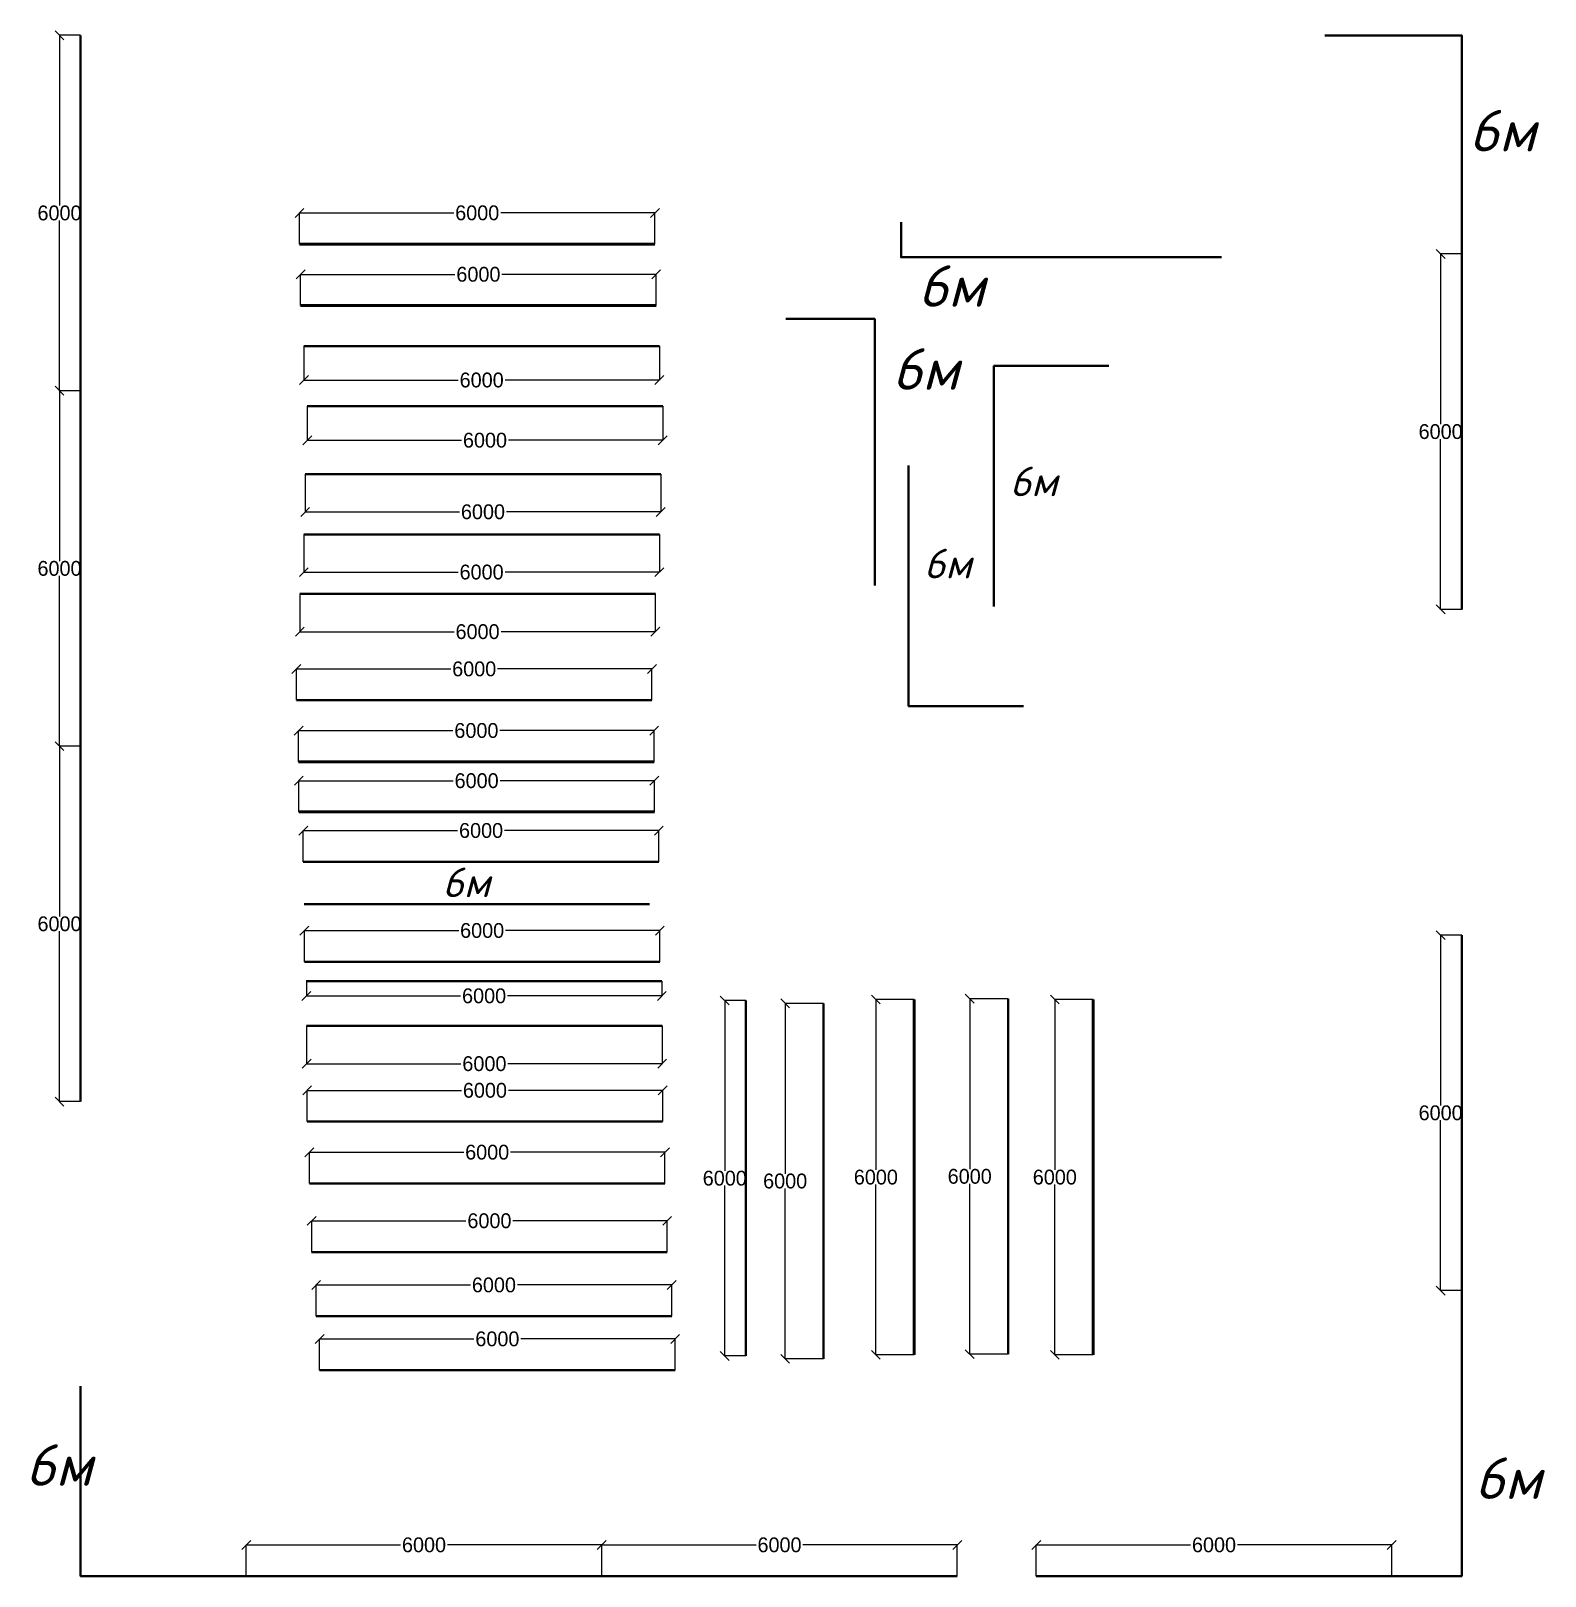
# Model space of a CAD drawing. Header units: millimetres. Extents: x 1499747 to 4341325, y -28481 to 441852.
# Drawn here: x 2362160 to 2387715, y 406467 to 432552 of the extents above; entities that cross this region are included whole.
import ezdxf

# ---------------------------------------------------------------- set-up
doc = ezdxf.new("R2010")
doc.units = ezdxf.units.MM
doc.header["$MEASUREMENT"] = 0
doc.layers.add('0_ANNOT_Dimensions', color=7, linetype='Continuous')
doc.layers.add('Кабель 2х6 mm', color=150, linetype='Continuous', lineweight=30)
doc.styles.add('Текст', font='isocpeui.ttf')
doc.dimstyles.get("Standard").update_dxf_attribs({"dimtxt": 0.18, "dimasz": 0.18, "dimexe": 0.18, "dimexo": 0.0625, "dimgap": 0.09, "dimtad": 0, "dimtih": 1, "dimtoh": 1, "dimdec": 4, "dimzin": 0, "dimdsep": 46, "dimtxsty": 'Standard', "dimcen": 0.09, "dimadec": 0, "dimazin": 0, "dimtfac": 1, "dimtdec": 4, "dimtofl": 0, "dimtmove": 0, "dimatfit": 3, "dimfxl": 1, "dimtolj": 1, "dimtzin": 0, "dimarcsym": 0})

# ---------------------------------------------------------------- blocks, each defined once
blk = doc.blocks.new('_Oblique')
at = {"color": 0, "linetype": 'ByBlock', "lineweight": -2}
blk.add_line((-0.5, -0.5), (0.5, 0.5), dxfattribs=at)
blk = doc.blocks.new('*D408')
at = {"layer": '0_ANNOT_Dimensions', "color": 0, "lineweight": -2, "transparency": 16777216}
for p, q in [((2362998, 432477), (2362642, 432477)), ((2362642, 432477), (2362642, 429602)), ((2362642, 426477), (2362642, 429352)), ((2362998, 426477), (2362642, 426477))]:
    blk.add_line(p, q, dxfattribs=at)
at = {"layer": 'Defpoints', "color": 0, "lineweight": 30, "transparency": 16777216}
for p in [(2362998, 432477), (2362642, 426477), (2362998, 426477)]:
    blk.add_point(p, dxfattribs=at)
at = {"layer": '0_ANNOT_Dimensions', "color": 0, "lineweight": -2, "transparency": 16777216, "xscale": 150, "yscale": 150, "zscale": 150}
for p, rotation in [((2362642, 432477), 90), ((2362642, 426477), 270)]:
    blk.add_blockref('_Oblique', p, dxfattribs=dict(at, rotation=rotation))
at = {"layer": '0_ANNOT_Dimensions', "color": 0, "lineweight": 25, "transparency": 16777216, "insert": (2362642, 429477), "char_height": 250, "attachment_point": 5}
blk.add_mtext('\\A1;6000', dxfattribs=at)
blk = doc.blocks.new('*D409')
at = {"layer": '0_ANNOT_Dimensions', "color": 0, "lineweight": -2, "transparency": 16777216}
for p, q in [((2362998, 426477), (2362642, 426477)), ((2362642, 426477), (2362642, 423602)), ((2362642, 420477), (2362642, 423352)), ((2362998, 420477), (2362642, 420477))]:
    blk.add_line(p, q, dxfattribs=at)
at = {"layer": 'Defpoints', "color": 0, "lineweight": 30, "transparency": 16777216}
for p in [(2362998, 426477), (2362642, 420477), (2362998, 420477)]:
    blk.add_point(p, dxfattribs=at)
at = {"layer": '0_ANNOT_Dimensions', "color": 0, "lineweight": -2, "transparency": 16777216, "xscale": 150, "yscale": 150, "zscale": 150}
for p, rotation in [((2362642, 426477), 90), ((2362642, 420477), 270)]:
    blk.add_blockref('_Oblique', p, dxfattribs=dict(at, rotation=rotation))
at = {"layer": '0_ANNOT_Dimensions', "color": 0, "lineweight": 25, "transparency": 16777216, "insert": (2362642, 423477), "char_height": 250, "attachment_point": 5}
blk.add_mtext('\\A1;6000', dxfattribs=at)
blk = doc.blocks.new('*D410')
at = {"layer": '0_ANNOT_Dimensions', "color": 0, "lineweight": -2, "transparency": 16777216}
for p, q in [((2362998, 420477), (2362642, 420477)), ((2362642, 420477), (2362642, 417602)), ((2362642, 414477), (2362642, 417352)), ((2362998, 414477), (2362642, 414477))]:
    blk.add_line(p, q, dxfattribs=at)
at = {"layer": 'Defpoints', "color": 0, "lineweight": 30, "transparency": 16777216}
for p in [(2362998, 420477), (2362642, 414477), (2362998, 414477)]:
    blk.add_point(p, dxfattribs=at)
at = {"layer": '0_ANNOT_Dimensions', "color": 0, "lineweight": -2, "transparency": 16777216, "xscale": 150, "yscale": 150, "zscale": 150}
for p, rotation in [((2362642, 420477), 90), ((2362642, 414477), 270)]:
    blk.add_blockref('_Oblique', p, dxfattribs=dict(at, rotation=rotation))
at = {"layer": '0_ANNOT_Dimensions', "color": 0, "lineweight": 25, "transparency": 16777216, "insert": (2362642, 417477), "char_height": 250, "attachment_point": 5}
blk.add_mtext('\\A1;6000', dxfattribs=at)
blk = doc.blocks.new('*D403')
at = {"layer": '0_ANNOT_Dimensions', "color": 0, "lineweight": -2, "transparency": 16777216}
for p, q in [((2386308, 428786), (2385952, 428786)), ((2385952, 428786), (2385952, 425911)), ((2385952, 422786), (2385952, 425661)), ((2386308, 422786), (2385952, 422786))]:
    blk.add_line(p, q, dxfattribs=at)
at = {"layer": 'Defpoints', "color": 0, "lineweight": 30, "transparency": 16777216}
for p in [(2386308, 428786), (2385952, 422786), (2386308, 422786)]:
    blk.add_point(p, dxfattribs=at)
at = {"layer": '0_ANNOT_Dimensions', "color": 0, "lineweight": -2, "transparency": 16777216, "xscale": 150, "yscale": 150, "zscale": 150}
for p, rotation in [((2385952, 428786), 90), ((2385952, 422786), 270)]:
    blk.add_blockref('_Oblique', p, dxfattribs=dict(at, rotation=rotation))
at = {"layer": '0_ANNOT_Dimensions', "color": 0, "lineweight": 25, "transparency": 16777216, "insert": (2385952, 425786), "char_height": 250, "attachment_point": 5}
blk.add_mtext('\\A1;6000', dxfattribs=at)
blk = doc.blocks.new('*D404')
at = {"layer": '0_ANNOT_Dimensions', "color": 0, "lineweight": -2, "transparency": 16777216}
for p, q in [((2386308, 417286), (2385952, 417286)), ((2385952, 417286), (2385952, 414411)), ((2385952, 411286), (2385952, 414161)), ((2386308, 411286), (2385952, 411286))]:
    blk.add_line(p, q, dxfattribs=at)
at = {"layer": 'Defpoints', "color": 0, "lineweight": 30, "transparency": 16777216}
for p in [(2386308, 417286), (2385952, 411286), (2386308, 411286)]:
    blk.add_point(p, dxfattribs=at)
at = {"layer": '0_ANNOT_Dimensions', "color": 0, "lineweight": -2, "transparency": 16777216, "xscale": 150, "yscale": 150, "zscale": 150}
for p, rotation in [((2385952, 417286), 90), ((2385952, 411286), 270)]:
    blk.add_blockref('_Oblique', p, dxfattribs=dict(at, rotation=rotation))
at = {"layer": '0_ANNOT_Dimensions', "color": 0, "lineweight": 25, "transparency": 16777216, "insert": (2385952, 414286), "char_height": 250, "attachment_point": 5}
blk.add_mtext('\\A1;6000', dxfattribs=at)
blk = doc.blocks.new('*D405')
at = {"layer": '0_ANNOT_Dimensions', "color": 0, "lineweight": -2, "transparency": 16777216}
for p, q in [((2379127, 406467), (2379127, 406993)), ((2379127, 406993), (2381731, 406993)), ((2385127, 406993), (2382523, 406993)), ((2385127, 406467), (2385127, 406993))]:
    blk.add_line(p, q, dxfattribs=at)
at = {"layer": 'Defpoints', "color": 0, "lineweight": 30, "transparency": 16777216}
for p in [(2385127, 406993), (2379127, 406467), (2385127, 406467)]:
    blk.add_point(p, dxfattribs=at)
at = {"layer": '0_ANNOT_Dimensions', "color": 0, "lineweight": -2, "transparency": 16777216, "xscale": 150, "yscale": 150, "zscale": 150, "rotation": 180}
blk.add_blockref('_Oblique', (2379127, 406993), dxfattribs=at)
at = {"layer": '0_ANNOT_Dimensions', "color": 0, "lineweight": -2, "transparency": 16777216, "xscale": 150, "yscale": 150, "zscale": 150}
blk.add_blockref('_Oblique', (2385127, 406993), dxfattribs=at)
at = {"layer": '0_ANNOT_Dimensions', "color": 0, "lineweight": 25, "transparency": 16777216, "insert": (2382127, 406993), "char_height": 250, "attachment_point": 5}
blk.add_mtext('\\A1;6000', dxfattribs=at)
blk = doc.blocks.new('*D406')
at = {"layer": '0_ANNOT_Dimensions', "color": 0, "lineweight": -2, "transparency": 16777216}
for p, q in [((2371794, 406467), (2371794, 406993)), ((2371794, 406993), (2374398, 406993)), ((2377794, 406993), (2375190, 406993)), ((2377794, 406467), (2377794, 406993))]:
    blk.add_line(p, q, dxfattribs=at)
at = {"layer": 'Defpoints', "color": 0, "lineweight": 30, "transparency": 16777216}
for p in [(2377794, 406993), (2371794, 406467), (2377794, 406467)]:
    blk.add_point(p, dxfattribs=at)
at = {"layer": '0_ANNOT_Dimensions', "color": 0, "lineweight": -2, "transparency": 16777216, "xscale": 150, "yscale": 150, "zscale": 150, "rotation": 180}
blk.add_blockref('_Oblique', (2371794, 406993), dxfattribs=at)
at = {"layer": '0_ANNOT_Dimensions', "color": 0, "lineweight": -2, "transparency": 16777216, "xscale": 150, "yscale": 150, "zscale": 150}
blk.add_blockref('_Oblique', (2377794, 406993), dxfattribs=at)
at = {"layer": '0_ANNOT_Dimensions', "color": 0, "lineweight": 25, "transparency": 16777216, "insert": (2374794, 406993), "char_height": 250, "attachment_point": 5}
blk.add_mtext('\\A1;6000', dxfattribs=at)
blk = doc.blocks.new('*D407')
at = {"layer": '0_ANNOT_Dimensions', "color": 0, "lineweight": -2, "transparency": 16777216}
for p, q in [((2365794, 406467), (2365794, 406993)), ((2365794, 406993), (2368398, 406993)), ((2371794, 406993), (2369190, 406993)), ((2371794, 406467), (2371794, 406993))]:
    blk.add_line(p, q, dxfattribs=at)
at = {"layer": 'Defpoints', "color": 0, "lineweight": 30, "transparency": 16777216}
for p in [(2371794, 406993), (2365794, 406467), (2371794, 406467)]:
    blk.add_point(p, dxfattribs=at)
at = {"layer": '0_ANNOT_Dimensions', "color": 0, "lineweight": -2, "transparency": 16777216, "xscale": 150, "yscale": 150, "zscale": 150, "rotation": 180}
blk.add_blockref('_Oblique', (2365794, 406993), dxfattribs=at)
at = {"layer": '0_ANNOT_Dimensions', "color": 0, "lineweight": -2, "transparency": 16777216, "xscale": 150, "yscale": 150, "zscale": 150}
blk.add_blockref('_Oblique', (2371794, 406993), dxfattribs=at)
at = {"layer": '0_ANNOT_Dimensions', "color": 0, "lineweight": 25, "transparency": 16777216, "insert": (2368794, 406993), "char_height": 250, "attachment_point": 5}
blk.add_mtext('\\A1;6000', dxfattribs=at)
blk = doc.blocks.new('*D417')
at = {"layer": '0_ANNOT_Dimensions', "color": 0, "lineweight": -2, "transparency": 16777216}
for p, q in [((2366822, 414140), (2366822, 414666)), ((2366822, 414666), (2369426, 414666)), ((2372822, 414666), (2370218, 414666)), ((2372822, 414140), (2372822, 414666))]:
    blk.add_line(p, q, dxfattribs=at)
at = {"layer": 'Defpoints', "color": 0, "lineweight": 30, "transparency": 16777216}
for p in [(2372822, 414666), (2366822, 414139), (2372822, 414139)]:
    blk.add_point(p, dxfattribs=at)
at = {"layer": '0_ANNOT_Dimensions', "color": 0, "lineweight": -2, "transparency": 16777216, "xscale": 150, "yscale": 150, "zscale": 150, "rotation": 180}
blk.add_blockref('_Oblique', (2366822, 414666), dxfattribs=at)
at = {"layer": '0_ANNOT_Dimensions', "color": 0, "lineweight": -2, "transparency": 16777216, "xscale": 150, "yscale": 150, "zscale": 150}
blk.add_blockref('_Oblique', (2372822, 414666), dxfattribs=at)
at = {"layer": '0_ANNOT_Dimensions', "color": 0, "lineweight": 25, "transparency": 16777216, "insert": (2369822, 414666), "char_height": 250, "attachment_point": 5}
blk.add_mtext('\\A1;6000', dxfattribs=at)
blk = doc.blocks.new('*D418')
at = {"layer": '0_ANNOT_Dimensions', "color": 0, "lineweight": -2, "transparency": 16777216}
for p, q in [((2366860, 413096), (2366860, 413622)), ((2366860, 413622), (2369464, 413622)), ((2372860, 413622), (2370256, 413622)), ((2372860, 413096), (2372860, 413622))]:
    blk.add_line(p, q, dxfattribs=at)
at = {"layer": 'Defpoints', "color": 0, "lineweight": 30, "transparency": 16777216}
for p in [(2372860, 413622), (2366860, 413096), (2372860, 413096)]:
    blk.add_point(p, dxfattribs=at)
at = {"layer": '0_ANNOT_Dimensions', "color": 0, "lineweight": -2, "transparency": 16777216, "xscale": 150, "yscale": 150, "zscale": 150, "rotation": 180}
blk.add_blockref('_Oblique', (2366860, 413622), dxfattribs=at)
at = {"layer": '0_ANNOT_Dimensions', "color": 0, "lineweight": -2, "transparency": 16777216, "xscale": 150, "yscale": 150, "zscale": 150}
blk.add_blockref('_Oblique', (2372860, 413622), dxfattribs=at)
at = {"layer": '0_ANNOT_Dimensions', "color": 0, "lineweight": 25, "transparency": 16777216, "insert": (2369860, 413622), "char_height": 250, "attachment_point": 5}
blk.add_mtext('\\A1;6000', dxfattribs=at)
blk = doc.blocks.new('*D419')
at = {"layer": '0_ANNOT_Dimensions', "color": 0, "lineweight": -2, "transparency": 16777216}
for p, q in [((2366898, 411938), (2366898, 412465)), ((2366898, 412464), (2369502, 412464)), ((2372898, 412464), (2370294, 412464)), ((2372898, 411938), (2372898, 412465))]:
    blk.add_line(p, q, dxfattribs=at)
at = {"layer": 'Defpoints', "color": 0, "lineweight": 30, "transparency": 16777216}
for p in [(2372898, 412464), (2366898, 411938), (2372898, 411938)]:
    blk.add_point(p, dxfattribs=at)
at = {"layer": '0_ANNOT_Dimensions', "color": 0, "lineweight": -2, "transparency": 16777216, "xscale": 150, "yscale": 150, "zscale": 150, "rotation": 180}
blk.add_blockref('_Oblique', (2366898, 412464), dxfattribs=at)
at = {"layer": '0_ANNOT_Dimensions', "color": 0, "lineweight": -2, "transparency": 16777216, "xscale": 150, "yscale": 150, "zscale": 150}
blk.add_blockref('_Oblique', (2372898, 412464), dxfattribs=at)
at = {"layer": '0_ANNOT_Dimensions', "color": 0, "lineweight": 25, "transparency": 16777216, "insert": (2369898, 412464), "char_height": 250, "attachment_point": 5}
blk.add_mtext('\\A1;6000', dxfattribs=at)
blk = doc.blocks.new('*D420')
at = {"layer": '0_ANNOT_Dimensions', "color": 0, "lineweight": -2, "transparency": 16777216}
for p, q in [((2374225, 416183), (2373869, 416183)), ((2373870, 416183), (2373870, 413308)), ((2373870, 410183), (2373870, 413058)), ((2374225, 410183), (2373869, 410183))]:
    blk.add_line(p, q, dxfattribs=at)
at = {"layer": 'Defpoints', "color": 0, "lineweight": 30, "transparency": 16777216}
for p in [(2374225, 416183), (2373870, 410183), (2374225, 410183)]:
    blk.add_point(p, dxfattribs=at)
at = {"layer": '0_ANNOT_Dimensions', "color": 0, "lineweight": -2, "transparency": 16777216, "xscale": 150, "yscale": 150, "zscale": 150}
for p, rotation in [((2373870, 416183), 90), ((2373870, 410183), 270)]:
    blk.add_blockref('_Oblique', p, dxfattribs=dict(at, rotation=rotation))
at = {"layer": '0_ANNOT_Dimensions', "color": 0, "lineweight": 25, "transparency": 16777216, "insert": (2373870, 413183), "char_height": 250, "attachment_point": 5}
blk.add_mtext('\\A1;6000', dxfattribs=at)
blk = doc.blocks.new('*D421')
at = {"layer": '0_ANNOT_Dimensions', "color": 0, "lineweight": -2, "transparency": 16777216}
for p, q in [((2366974, 410855), (2366974, 411381)), ((2366974, 411381), (2369578, 411381)), ((2372974, 411381), (2370370, 411381)), ((2372974, 410855), (2372974, 411381))]:
    blk.add_line(p, q, dxfattribs=at)
at = {"layer": 'Defpoints', "color": 0, "lineweight": 30, "transparency": 16777216}
for p in [(2372974, 411381), (2366974, 410855), (2372974, 410855)]:
    blk.add_point(p, dxfattribs=at)
at = {"layer": '0_ANNOT_Dimensions', "color": 0, "lineweight": -2, "transparency": 16777216, "xscale": 150, "yscale": 150, "zscale": 150, "rotation": 180}
blk.add_blockref('_Oblique', (2366974, 411381), dxfattribs=at)
at = {"layer": '0_ANNOT_Dimensions', "color": 0, "lineweight": -2, "transparency": 16777216, "xscale": 150, "yscale": 150, "zscale": 150}
blk.add_blockref('_Oblique', (2372974, 411381), dxfattribs=at)
at = {"layer": '0_ANNOT_Dimensions', "color": 0, "lineweight": 25, "transparency": 16777216, "insert": (2369974, 411381), "char_height": 250, "attachment_point": 5}
blk.add_mtext('\\A1;6000', dxfattribs=at)
blk = doc.blocks.new('*D422')
at = {"layer": '0_ANNOT_Dimensions', "color": 0, "lineweight": -2, "transparency": 16777216}
for p, q in [((2366813, 415754), (2366813, 415116)), ((2372813, 415754), (2372813, 415116)), ((2366813, 415116), (2369417, 415116)), ((2372813, 415116), (2370209, 415116))]:
    blk.add_line(p, q, dxfattribs=at)
at = {"layer": 'Defpoints', "color": 0, "lineweight": 30, "transparency": 16777216}
for p in [(2366813, 415754), (2372813, 415754), (2372813, 415116)]:
    blk.add_point(p, dxfattribs=at)
at = {"layer": '0_ANNOT_Dimensions', "color": 0, "lineweight": -2, "transparency": 16777216, "xscale": 150, "yscale": 150, "zscale": 150, "rotation": 180}
blk.add_blockref('_Oblique', (2366813, 415116), dxfattribs=at)
at = {"layer": '0_ANNOT_Dimensions', "color": 0, "lineweight": -2, "transparency": 16777216, "xscale": 150, "yscale": 150, "zscale": 150}
blk.add_blockref('_Oblique', (2372813, 415116), dxfattribs=at)
at = {"layer": '0_ANNOT_Dimensions', "color": 0, "lineweight": 25, "transparency": 16777216, "insert": (2369813, 415116), "char_height": 250, "attachment_point": 5}
blk.add_mtext('\\A1;6000', dxfattribs=at)
blk = doc.blocks.new('*D423')
at = {"layer": '0_ANNOT_Dimensions', "color": 0, "lineweight": -2, "transparency": 16777216}
for p, q in [((2366808, 416512), (2366808, 416261)), ((2372808, 416512), (2372808, 416261)), ((2366808, 416261), (2369412, 416261)), ((2372808, 416261), (2370203, 416261))]:
    blk.add_line(p, q, dxfattribs=at)
at = {"layer": 'Defpoints', "color": 0, "lineweight": 30, "transparency": 16777216}
for p in [(2366808, 416512), (2372808, 416512), (2372808, 416261)]:
    blk.add_point(p, dxfattribs=at)
at = {"layer": '0_ANNOT_Dimensions', "color": 0, "lineweight": -2, "transparency": 16777216, "xscale": 150, "yscale": 150, "zscale": 150, "rotation": 180}
blk.add_blockref('_Oblique', (2366808, 416261), dxfattribs=at)
at = {"layer": '0_ANNOT_Dimensions', "color": 0, "lineweight": -2, "transparency": 16777216, "xscale": 150, "yscale": 150, "zscale": 150}
blk.add_blockref('_Oblique', (2372808, 416261), dxfattribs=at)
at = {"layer": '0_ANNOT_Dimensions', "color": 0, "lineweight": 25, "transparency": 16777216, "insert": (2369808, 416261), "char_height": 250, "attachment_point": 5}
blk.add_mtext('\\A1;6000', dxfattribs=at)
blk = doc.blocks.new('*D424')
at = {"layer": '0_ANNOT_Dimensions', "color": 0, "lineweight": -2, "transparency": 16777216}
for p, q in [((2366775, 416837), (2366775, 417364)), ((2366775, 417364), (2369379, 417364)), ((2372775, 417364), (2370171, 417364)), ((2372775, 416837), (2372775, 417364))]:
    blk.add_line(p, q, dxfattribs=at)
at = {"layer": 'Defpoints', "color": 0, "lineweight": 30, "transparency": 16777216}
for p in [(2372775, 417364), (2366775, 416837), (2372775, 416837)]:
    blk.add_point(p, dxfattribs=at)
at = {"layer": '0_ANNOT_Dimensions', "color": 0, "lineweight": -2, "transparency": 16777216, "xscale": 150, "yscale": 150, "zscale": 150, "rotation": 180}
blk.add_blockref('_Oblique', (2366775, 417364), dxfattribs=at)
at = {"layer": '0_ANNOT_Dimensions', "color": 0, "lineweight": -2, "transparency": 16777216, "xscale": 150, "yscale": 150, "zscale": 150}
blk.add_blockref('_Oblique', (2372775, 417364), dxfattribs=at)
at = {"layer": '0_ANNOT_Dimensions', "color": 0, "lineweight": 25, "transparency": 16777216, "insert": (2369775, 417364), "char_height": 250, "attachment_point": 5}
blk.add_mtext('\\A1;6000', dxfattribs=at)
blk = doc.blocks.new('*D425')
at = {"layer": '0_ANNOT_Dimensions', "color": 0, "lineweight": -2, "transparency": 16777216}
for p, q in [((2367032, 409944), (2367032, 410471)), ((2367032, 410470), (2369636, 410470)), ((2373032, 410470), (2370428, 410470)), ((2373032, 409944), (2373032, 410471))]:
    blk.add_line(p, q, dxfattribs=at)
at = {"layer": 'Defpoints', "color": 0, "lineweight": 30, "transparency": 16777216}
for p in [(2373032, 410470), (2367032, 409944), (2373032, 409944)]:
    blk.add_point(p, dxfattribs=at)
at = {"layer": '0_ANNOT_Dimensions', "color": 0, "lineweight": -2, "transparency": 16777216, "xscale": 150, "yscale": 150, "zscale": 150, "rotation": 180}
blk.add_blockref('_Oblique', (2367032, 410470), dxfattribs=at)
at = {"layer": '0_ANNOT_Dimensions', "color": 0, "lineweight": -2, "transparency": 16777216, "xscale": 150, "yscale": 150, "zscale": 150}
blk.add_blockref('_Oblique', (2373032, 410470), dxfattribs=at)
at = {"layer": '0_ANNOT_Dimensions', "color": 0, "lineweight": 25, "transparency": 16777216, "insert": (2370032, 410470), "char_height": 250, "attachment_point": 5}
blk.add_mtext('\\A1;6000', dxfattribs=at)
blk = doc.blocks.new('*D426')
at = {"layer": '0_ANNOT_Dimensions', "color": 0, "lineweight": -2, "transparency": 16777216}
for p, q in [((2366757, 418525), (2366757, 419052)), ((2366757, 419052), (2369361, 419052)), ((2372757, 419052), (2370153, 419052)), ((2372757, 418525), (2372757, 419052))]:
    blk.add_line(p, q, dxfattribs=at)
at = {"layer": 'Defpoints', "color": 0, "lineweight": 30, "transparency": 16777216}
for p in [(2372757, 419052), (2366757, 418525), (2372757, 418525)]:
    blk.add_point(p, dxfattribs=at)
at = {"layer": '0_ANNOT_Dimensions', "color": 0, "lineweight": -2, "transparency": 16777216, "xscale": 150, "yscale": 150, "zscale": 150, "rotation": 180}
blk.add_blockref('_Oblique', (2366757, 419052), dxfattribs=at)
at = {"layer": '0_ANNOT_Dimensions', "color": 0, "lineweight": -2, "transparency": 16777216, "xscale": 150, "yscale": 150, "zscale": 150}
blk.add_blockref('_Oblique', (2372757, 419052), dxfattribs=at)
at = {"layer": '0_ANNOT_Dimensions', "color": 0, "lineweight": 25, "transparency": 16777216, "insert": (2369757, 419052), "char_height": 250, "attachment_point": 5}
blk.add_mtext('\\A1;6000', dxfattribs=at)
blk = doc.blocks.new('*D427')
at = {"layer": '0_ANNOT_Dimensions', "color": 0, "lineweight": -2, "transparency": 16777216}
for p, q in [((2366682, 419366), (2366682, 419893)), ((2366682, 419893), (2369286, 419893)), ((2372682, 419893), (2370078, 419893)), ((2372682, 419366), (2372682, 419893))]:
    blk.add_line(p, q, dxfattribs=at)
at = {"layer": 'Defpoints', "color": 0, "lineweight": 30, "transparency": 16777216}
for p in [(2372682, 419893), (2366682, 419366), (2372682, 419366)]:
    blk.add_point(p, dxfattribs=at)
at = {"layer": '0_ANNOT_Dimensions', "color": 0, "lineweight": -2, "transparency": 16777216, "xscale": 150, "yscale": 150, "zscale": 150, "rotation": 180}
blk.add_blockref('_Oblique', (2366682, 419893), dxfattribs=at)
at = {"layer": '0_ANNOT_Dimensions', "color": 0, "lineweight": -2, "transparency": 16777216, "xscale": 150, "yscale": 150, "zscale": 150}
blk.add_blockref('_Oblique', (2372682, 419893), dxfattribs=at)
at = {"layer": '0_ANNOT_Dimensions', "color": 0, "lineweight": 25, "transparency": 16777216, "insert": (2369682, 419893), "char_height": 250, "attachment_point": 5}
blk.add_mtext('\\A1;6000', dxfattribs=at)
blk = doc.blocks.new('*D432')
at = {"layer": '0_ANNOT_Dimensions', "color": 0, "lineweight": -2, "transparency": 16777216}
for p, q in [((2366678, 420213), (2366678, 420740)), ((2366678, 420740), (2369282, 420740)), ((2372678, 420740), (2370074, 420740)), ((2372678, 420213), (2372678, 420740))]:
    blk.add_line(p, q, dxfattribs=at)
at = {"layer": 'Defpoints', "color": 0, "lineweight": 30, "transparency": 16777216}
for p in [(2372678, 420740), (2366678, 420213), (2372678, 420213)]:
    blk.add_point(p, dxfattribs=at)
at = {"layer": '0_ANNOT_Dimensions', "color": 0, "lineweight": -2, "transparency": 16777216, "xscale": 150, "yscale": 150, "zscale": 150, "rotation": 180}
blk.add_blockref('_Oblique', (2366678, 420740), dxfattribs=at)
at = {"layer": '0_ANNOT_Dimensions', "color": 0, "lineweight": -2, "transparency": 16777216, "xscale": 150, "yscale": 150, "zscale": 150}
blk.add_blockref('_Oblique', (2372678, 420740), dxfattribs=at)
at = {"layer": '0_ANNOT_Dimensions', "color": 0, "lineweight": 25, "transparency": 16777216, "insert": (2369678, 420740), "char_height": 250, "attachment_point": 5}
blk.add_mtext('\\A1;6000', dxfattribs=at)
blk = doc.blocks.new('*D428')
at = {"layer": '0_ANNOT_Dimensions', "color": 0, "lineweight": -2, "transparency": 16777216}
for p, q in [((2366641, 421254), (2366641, 421781)), ((2366641, 421780), (2369245, 421780)), ((2372641, 421780), (2370037, 421780)), ((2372641, 421254), (2372641, 421781))]:
    blk.add_line(p, q, dxfattribs=at)
at = {"layer": 'Defpoints', "color": 0, "lineweight": 30, "transparency": 16777216}
for p in [(2372641, 421780), (2366641, 421254), (2372641, 421254)]:
    blk.add_point(p, dxfattribs=at)
at = {"layer": '0_ANNOT_Dimensions', "color": 0, "lineweight": -2, "transparency": 16777216, "xscale": 150, "yscale": 150, "zscale": 150, "rotation": 180}
blk.add_blockref('_Oblique', (2366641, 421780), dxfattribs=at)
at = {"layer": '0_ANNOT_Dimensions', "color": 0, "lineweight": -2, "transparency": 16777216, "xscale": 150, "yscale": 150, "zscale": 150}
blk.add_blockref('_Oblique', (2372641, 421780), dxfattribs=at)
at = {"layer": '0_ANNOT_Dimensions', "color": 0, "lineweight": 25, "transparency": 16777216, "insert": (2369641, 421780), "char_height": 250, "attachment_point": 5}
blk.add_mtext('\\A1;6000', dxfattribs=at)
blk = doc.blocks.new('*D433')
at = {"layer": '0_ANNOT_Dimensions', "color": 0, "lineweight": -2, "transparency": 16777216}
for p, q in [((2375536, 416135), (2374889, 416135)), ((2374889, 416135), (2374889, 413260)), ((2374889, 410135), (2374889, 413010)), ((2375536, 410135), (2374889, 410135))]:
    blk.add_line(p, q, dxfattribs=at)
at = {"layer": 'Defpoints', "color": 0, "lineweight": 30, "transparency": 16777216}
for p in [(2375536, 416135), (2374889, 410135), (2375536, 410135)]:
    blk.add_point(p, dxfattribs=at)
at = {"layer": '0_ANNOT_Dimensions', "color": 0, "lineweight": -2, "transparency": 16777216, "xscale": 150, "yscale": 150, "zscale": 150}
for p, rotation in [((2374889, 416135), 90), ((2374889, 410135), 270)]:
    blk.add_blockref('_Oblique', p, dxfattribs=dict(at, rotation=rotation))
at = {"layer": '0_ANNOT_Dimensions', "color": 0, "lineweight": 25, "transparency": 16777216, "insert": (2374889, 413135), "char_height": 250, "attachment_point": 5}
blk.add_mtext('\\A1;6000', dxfattribs=at)
blk = doc.blocks.new('*D434')
at = {"layer": '0_ANNOT_Dimensions', "color": 0, "lineweight": -2, "transparency": 16777216}
for p, q in [((2377067, 416201), (2376420, 416201)), ((2376420, 416201), (2376420, 413326)), ((2376420, 410201), (2376420, 413076)), ((2377067, 410201), (2376420, 410201))]:
    blk.add_line(p, q, dxfattribs=at)
at = {"layer": 'Defpoints', "color": 0, "lineweight": 30, "transparency": 16777216}
for p in [(2377067, 416201), (2376420, 410201), (2377067, 410201)]:
    blk.add_point(p, dxfattribs=at)
at = {"layer": '0_ANNOT_Dimensions', "color": 0, "lineweight": -2, "transparency": 16777216, "xscale": 150, "yscale": 150, "zscale": 150}
for p, rotation in [((2376420, 416201), 90), ((2376420, 410201), 270)]:
    blk.add_blockref('_Oblique', p, dxfattribs=dict(at, rotation=rotation))
at = {"layer": '0_ANNOT_Dimensions', "color": 0, "lineweight": 25, "transparency": 16777216, "insert": (2376420, 413201), "char_height": 250, "attachment_point": 5}
blk.add_mtext('\\A1;6000', dxfattribs=at)
blk = doc.blocks.new('*D411')
at = {"layer": '0_ANNOT_Dimensions', "color": 0, "lineweight": -2, "transparency": 16777216}
for p, q in [((2366698, 423047), (2366698, 422409)), ((2372698, 423047), (2372698, 422409)), ((2366698, 422409), (2369302, 422409)), ((2372698, 422409), (2370094, 422409))]:
    blk.add_line(p, q, dxfattribs=at)
at = {"layer": 'Defpoints', "color": 0, "lineweight": 30, "transparency": 16777216}
for p in [(2366698, 423047), (2372698, 423047), (2372698, 422409)]:
    blk.add_point(p, dxfattribs=at)
at = {"layer": '0_ANNOT_Dimensions', "color": 0, "lineweight": -2, "transparency": 16777216, "xscale": 150, "yscale": 150, "zscale": 150, "rotation": 180}
blk.add_blockref('_Oblique', (2366698, 422409), dxfattribs=at)
at = {"layer": '0_ANNOT_Dimensions', "color": 0, "lineweight": -2, "transparency": 16777216, "xscale": 150, "yscale": 150, "zscale": 150}
blk.add_blockref('_Oblique', (2372698, 422409), dxfattribs=at)
at = {"layer": '0_ANNOT_Dimensions', "color": 0, "lineweight": 25, "transparency": 16777216, "insert": (2369698, 422409), "char_height": 250, "attachment_point": 5}
blk.add_mtext('\\A1;6000', dxfattribs=at)
blk = doc.blocks.new('*D412')
at = {"layer": '0_ANNOT_Dimensions', "color": 0, "lineweight": -2, "transparency": 16777216}
for p, q in [((2366766, 424053), (2366766, 423415)), ((2372766, 424053), (2372766, 423415)), ((2366766, 423415), (2369370, 423415)), ((2372766, 423415), (2370162, 423415))]:
    blk.add_line(p, q, dxfattribs=at)
at = {"layer": 'Defpoints', "color": 0, "lineweight": 30, "transparency": 16777216}
for p in [(2366766, 424053), (2372766, 424053), (2372766, 423415)]:
    blk.add_point(p, dxfattribs=at)
at = {"layer": '0_ANNOT_Dimensions', "color": 0, "lineweight": -2, "transparency": 16777216, "xscale": 150, "yscale": 150, "zscale": 150, "rotation": 180}
blk.add_blockref('_Oblique', (2366766, 423415), dxfattribs=at)
at = {"layer": '0_ANNOT_Dimensions', "color": 0, "lineweight": -2, "transparency": 16777216, "xscale": 150, "yscale": 150, "zscale": 150}
blk.add_blockref('_Oblique', (2372766, 423415), dxfattribs=at)
at = {"layer": '0_ANNOT_Dimensions', "color": 0, "lineweight": 25, "transparency": 16777216, "insert": (2369766, 423415), "char_height": 250, "attachment_point": 5}
blk.add_mtext('\\A1;6000', dxfattribs=at)
blk = doc.blocks.new('*D413')
at = {"layer": '0_ANNOT_Dimensions', "color": 0, "lineweight": -2, "transparency": 16777216}
for p, q in [((2366789, 425070), (2366789, 424432)), ((2372789, 425070), (2372789, 424432)), ((2366789, 424432), (2369393, 424432)), ((2372789, 424432), (2370185, 424432))]:
    blk.add_line(p, q, dxfattribs=at)
at = {"layer": 'Defpoints', "color": 0, "lineweight": 30, "transparency": 16777216}
for p in [(2366789, 425070), (2372789, 425070), (2372789, 424432)]:
    blk.add_point(p, dxfattribs=at)
at = {"layer": '0_ANNOT_Dimensions', "color": 0, "lineweight": -2, "transparency": 16777216, "xscale": 150, "yscale": 150, "zscale": 150, "rotation": 180}
blk.add_blockref('_Oblique', (2366789, 424432), dxfattribs=at)
at = {"layer": '0_ANNOT_Dimensions', "color": 0, "lineweight": -2, "transparency": 16777216, "xscale": 150, "yscale": 150, "zscale": 150}
blk.add_blockref('_Oblique', (2372789, 424432), dxfattribs=at)
at = {"layer": '0_ANNOT_Dimensions', "color": 0, "lineweight": 25, "transparency": 16777216, "insert": (2369789, 424432), "char_height": 250, "attachment_point": 5}
blk.add_mtext('\\A1;6000', dxfattribs=at)
blk = doc.blocks.new('*D414')
at = {"layer": '0_ANNOT_Dimensions', "color": 0, "lineweight": -2, "transparency": 16777216}
for p, q in [((2366823, 426216), (2366823, 425641)), ((2372823, 426216), (2372823, 425641)), ((2366823, 425641), (2369427, 425641)), ((2372823, 425641), (2370219, 425641))]:
    blk.add_line(p, q, dxfattribs=at)
at = {"layer": 'Defpoints', "color": 0, "lineweight": 30, "transparency": 16777216}
for p in [(2366823, 426216), (2372823, 426216), (2372823, 425641)]:
    blk.add_point(p, dxfattribs=at)
at = {"layer": '0_ANNOT_Dimensions', "color": 0, "lineweight": -2, "transparency": 16777216, "xscale": 150, "yscale": 150, "zscale": 150, "rotation": 180}
blk.add_blockref('_Oblique', (2366823, 425641), dxfattribs=at)
at = {"layer": '0_ANNOT_Dimensions', "color": 0, "lineweight": -2, "transparency": 16777216, "xscale": 150, "yscale": 150, "zscale": 150}
blk.add_blockref('_Oblique', (2372823, 425641), dxfattribs=at)
at = {"layer": '0_ANNOT_Dimensions', "color": 0, "lineweight": 25, "transparency": 16777216, "insert": (2369823, 425641), "char_height": 250, "attachment_point": 5}
blk.add_mtext('\\A1;6000', dxfattribs=at)
blk = doc.blocks.new('*D415')
at = {"layer": '0_ANNOT_Dimensions', "color": 0, "lineweight": -2, "transparency": 16777216}
for p, q in [((2366767, 427232), (2366767, 426656)), ((2372767, 427232), (2372767, 426656)), ((2366767, 426657), (2369371, 426657)), ((2372767, 426657), (2370163, 426657))]:
    blk.add_line(p, q, dxfattribs=at)
at = {"layer": 'Defpoints', "color": 0, "lineweight": 30, "transparency": 16777216}
for p in [(2366767, 427232), (2372767, 427232), (2372767, 426657)]:
    blk.add_point(p, dxfattribs=at)
at = {"layer": '0_ANNOT_Dimensions', "color": 0, "lineweight": -2, "transparency": 16777216, "xscale": 150, "yscale": 150, "zscale": 150, "rotation": 180}
blk.add_blockref('_Oblique', (2366767, 426657), dxfattribs=at)
at = {"layer": '0_ANNOT_Dimensions', "color": 0, "lineweight": -2, "transparency": 16777216, "xscale": 150, "yscale": 150, "zscale": 150}
blk.add_blockref('_Oblique', (2372767, 426657), dxfattribs=at)
at = {"layer": '0_ANNOT_Dimensions', "color": 0, "lineweight": 25, "transparency": 16777216, "insert": (2369767, 426657), "char_height": 250, "attachment_point": 5}
blk.add_mtext('\\A1;6000', dxfattribs=at)
blk = doc.blocks.new('*D429')
at = {"layer": '0_ANNOT_Dimensions', "color": 0, "lineweight": -2, "transparency": 16777216}
for p, q in [((2378651, 416214), (2378004, 416214)), ((2378004, 416214), (2378004, 413339)), ((2378004, 410214), (2378004, 413088)), ((2378651, 410214), (2378004, 410214))]:
    blk.add_line(p, q, dxfattribs=at)
at = {"layer": 'Defpoints', "color": 0, "lineweight": 30, "transparency": 16777216}
for p in [(2378651, 416214), (2378004, 410214), (2378651, 410214)]:
    blk.add_point(p, dxfattribs=at)
at = {"layer": '0_ANNOT_Dimensions', "color": 0, "lineweight": -2, "transparency": 16777216, "xscale": 150, "yscale": 150, "zscale": 150}
for p, rotation in [((2378004, 416214), 90), ((2378004, 410214), 270)]:
    blk.add_blockref('_Oblique', p, dxfattribs=dict(at, rotation=rotation))
at = {"layer": '0_ANNOT_Dimensions', "color": 0, "lineweight": 25, "transparency": 16777216, "insert": (2378004, 413214), "char_height": 250, "attachment_point": 5}
blk.add_mtext('\\A1;6000', dxfattribs=at)
blk = doc.blocks.new('*D430')
at = {"layer": '0_ANNOT_Dimensions', "color": 0, "lineweight": -2, "transparency": 16777216}
for p, q in [((2380086, 416201), (2379439, 416201)), ((2379440, 416201), (2379440, 413326)), ((2379440, 410201), (2379440, 413076)), ((2380086, 410201), (2379439, 410201))]:
    blk.add_line(p, q, dxfattribs=at)
at = {"layer": 'Defpoints', "color": 0, "lineweight": 30, "transparency": 16777216}
for p in [(2380087, 416201), (2379440, 410201), (2380087, 410201)]:
    blk.add_point(p, dxfattribs=at)
at = {"layer": '0_ANNOT_Dimensions', "color": 0, "lineweight": -2, "transparency": 16777216, "xscale": 150, "yscale": 150, "zscale": 150}
for p, rotation in [((2379440, 416201), 90), ((2379440, 410201), 270)]:
    blk.add_blockref('_Oblique', p, dxfattribs=dict(at, rotation=rotation))
at = {"layer": '0_ANNOT_Dimensions', "color": 0, "lineweight": 25, "transparency": 16777216, "insert": (2379440, 413201), "char_height": 250, "attachment_point": 5}
blk.add_mtext('\\A1;6000', dxfattribs=at)
blk = doc.blocks.new('*D431')
at = {"layer": '0_ANNOT_Dimensions', "color": 0, "lineweight": -2, "transparency": 16777216}
for p, q in [((2366712, 427915), (2366712, 428442)), ((2366712, 428442), (2369316, 428442)), ((2372712, 428442), (2370108, 428442)), ((2372712, 427915), (2372712, 428442))]:
    blk.add_line(p, q, dxfattribs=at)
at = {"layer": 'Defpoints', "color": 0, "lineweight": 30, "transparency": 16777216}
for p in [(2372712, 428442), (2366712, 427915), (2372712, 427915)]:
    blk.add_point(p, dxfattribs=at)
at = {"layer": '0_ANNOT_Dimensions', "color": 0, "lineweight": -2, "transparency": 16777216, "xscale": 150, "yscale": 150, "zscale": 150, "rotation": 180}
blk.add_blockref('_Oblique', (2366712, 428442), dxfattribs=at)
at = {"layer": '0_ANNOT_Dimensions', "color": 0, "lineweight": -2, "transparency": 16777216, "xscale": 150, "yscale": 150, "zscale": 150}
blk.add_blockref('_Oblique', (2372712, 428442), dxfattribs=at)
at = {"layer": '0_ANNOT_Dimensions', "color": 0, "lineweight": 25, "transparency": 16777216, "insert": (2369712, 428442), "char_height": 250, "attachment_point": 5}
blk.add_mtext('\\A1;6000', dxfattribs=at)
blk = doc.blocks.new('*D416')
at = {"layer": '0_ANNOT_Dimensions', "color": 0, "lineweight": -2, "transparency": 16777216}
for p, q in [((2366692, 428952), (2366692, 429479)), ((2366692, 429479), (2369296, 429479)), ((2372692, 429479), (2370088, 429479)), ((2372692, 428952), (2372692, 429479))]:
    blk.add_line(p, q, dxfattribs=at)
at = {"layer": 'Defpoints', "color": 0, "lineweight": 30, "transparency": 16777216}
for p in [(2372692, 429479), (2366692, 428952), (2372692, 428952)]:
    blk.add_point(p, dxfattribs=at)
at = {"layer": '0_ANNOT_Dimensions', "color": 0, "lineweight": -2, "transparency": 16777216, "xscale": 150, "yscale": 150, "zscale": 150, "rotation": 180}
blk.add_blockref('_Oblique', (2366692, 429479), dxfattribs=at)
at = {"layer": '0_ANNOT_Dimensions', "color": 0, "lineweight": -2, "transparency": 16777216, "xscale": 150, "yscale": 150, "zscale": 150}
blk.add_blockref('_Oblique', (2372692, 429479), dxfattribs=at)
at = {"layer": '0_ANNOT_Dimensions', "color": 0, "lineweight": 25, "transparency": 16777216, "insert": (2369692, 429479), "char_height": 250, "attachment_point": 5}
blk.add_mtext('\\A1;6000', dxfattribs=at)

msp = doc.modelspace()

# ---------------------------------------------------------------- linework, layer by layer
at = {"layer": 'Кабель 2х6 mm', "color": 219, "lineweight": 40, "true_color": 0x642165}
for points in [[(2362997.8, 432476.8), (2362997.8, 426476.8)], [(2366641.3, 421253.9), (2372641.3, 421253.9)], [(2362997.8, 420476.8), (2362997.8, 414476.8)]]:
    msp.add_lwpolyline(points, dxfattribs=at)
at = {"layer": 'Кабель 2х6 mm', "color": 32, "lineweight": 40, "true_color": 0xcd6928}
for points in [[(2383998.4, 432476.7), (2386307.9, 432476.7), (2386307.9, 428786.2)], [(2376845.1, 429321.3), (2376845.1, 428730.5), (2382254.3, 428730.5)], [(2366823.1, 426216.4), (2372823.1, 426216.4)]]:
    msp.add_lwpolyline(points, dxfattribs=at)
at = {"layer": 'Кабель 2х6 mm', "color": 11, "lineweight": 50, "true_color": 0xf27172}
for points in [[(2372691.7, 428952.4), (2366691.7, 428952.4)], [(2372682.3, 419366.3), (2366682.3, 419366.3)]]:
    msp.add_lwpolyline(points, dxfattribs=at)
at = {"layer": 'Кабель 2х6 mm', "lineweight": 30}
for points in [[(2382254.3, 428730.5), (2376845.1, 428730.5)], [(2376402.4, 427690.7), (2376402.4, 423190.6)]]:
    msp.add_lwpolyline(points, dxfattribs=at)
at = {"layer": 'Кабель 2х6 mm', "color": 31, "lineweight": 40, "true_color": 0xfecc66}
for points in [[(2386307.9, 428786.2), (2386307.9, 422786.2)], [(2366766.7, 427231.8), (2372766.7, 427231.8)], [(2374225.4, 416182.8), (2374225.4, 410182.8)], [(2366973.9, 410854.7), (2372973.9, 410854.7)]]:
    msp.add_lwpolyline(points, dxfattribs=at)
at = {"layer": 'Кабель 2х6 mm', "color": 244, "lineweight": 50, "true_color": 0x991b1e}
for points in [[(2372712.1, 427915.1), (2366712.1, 427915.1)], [(2372677.7, 420213.4), (2366677.7, 420213.4)], [(2377066.8, 410200.7), (2377066.8, 416200.7)]]:
    msp.add_lwpolyline(points, dxfattribs=at)
at = {"layer": 'Кабель 2х6 mm', "color": 244, "lineweight": 40, "true_color": 0x991b1e}
for points in [[(2374902.5, 427690.7), (2376402.4, 427690.7), (2376402.4, 423190.6)], [(2366860.3, 413095.5), (2372860.3, 413095.5)], [(2362997.8, 409670.9), (2362997.8, 406466.7), (2365793.6, 406466.7)], [(2371793.6, 406466.7), (2377793.6, 406466.7)]]:
    msp.add_lwpolyline(points, dxfattribs=at)
at = {"layer": 'Кабель 2х6 mm', "color": 85, "lineweight": 40, "true_color": 0x58ba48}
for points in [[(2380352.8, 426896.2), (2378412.8, 426896.2), (2378412.8, 422836.2)], [(2378910.9, 421154.5), (2376970.9, 421154.5), (2376970.9, 425214.5)], [(2366766.2, 424052.8), (2372766.2, 424052.8)], [(2366775.1, 416837.3), (2372775.1, 416837.3)], [(2378651.1, 416213.5), (2378651.1, 410213.5)]]:
    msp.add_lwpolyline(points, dxfattribs=at)
at = {"layer": 'Кабель 2х6 mm', "color": 9, "lineweight": 40, "true_color": 0xd19cc7}
msp.add_lwpolyline([(2362997.8, 426476.8), (2362997.8, 420476.8)], dxfattribs=at)
at = {"layer": 'Кабель 2х6 mm', "color": 116, "lineweight": 40, "true_color": 0x136734}
for points in [[(2366788.8, 425070), (2372788.8, 425070)], [(2366698.3, 423047), (2372698.3, 423047)], [(2366768.8, 417808.8), (2372601.2, 417811.4)], [(2386307.9, 417286.1), (2386307.9, 411286.1)], [(2366807.5, 416512.5), (2372807.5, 416512.5)], [(2366813.1, 415753.7), (2372813.1, 415753.7)], [(2367032.3, 409943.8), (2373032.3, 409943.8)], [(2379127.2, 406466.7), (2385127.2, 406466.7)]]:
    msp.add_lwpolyline(points, dxfattribs=at)
at = {"layer": 'Кабель 2х6 mm', "color": 11, "lineweight": 40, "true_color": 0xf27172}
for points in [[(2366757, 418525.3), (2372757, 418525.3)], [(2375535.8, 416134.9), (2375535.8, 410134.9)], [(2366821.7, 414139.5), (2372821.7, 414139.5)], [(2366897.7, 411937.9), (2372897.7, 411937.9)], [(2365793.6, 406466.7), (2371793.6, 406466.7)]]:
    msp.add_lwpolyline(points, dxfattribs=at)
at = {"layer": 'Кабель 2х6 mm', "color": 116, "lineweight": 50, "true_color": 0x136734}
msp.add_lwpolyline([(2380086.5, 410201.4), (2380086.5, 416201.4)], dxfattribs=at)
at = {"layer": 'Кабель 2х6 mm', "color": 9, "lineweight": 40, "true_color": 0xafd9aa}
msp.add_lwpolyline([(2385127.2, 406466.7), (2386307.9, 406466.7), (2386307.9, 411286.1)], dxfattribs=at)

# ---------------------------------------------------------------- texts
at = {"color": 18, "lineweight": 50, "true_color": 0x000000, "width": 12874.235, "attachment_point": 1, "style": 'Текст'}
for insert, char_height in [((2386428.8, 431218.5), 700), ((2377132.3, 428595.8), 700), ((2376696.1, 427194.4), 700), ((2378679.5, 425197.1), 500), ((2377230.3, 423810.9), 500), ((2369103.1, 418429), 500), ((2362068.4, 408692), 700), ((2386525.7, 408470), 700)]:
    msp.add_mtext('6м', dxfattribs=dict(at, insert=insert, char_height=char_height))

# ---------------------------------------------------------------- dimensions: what is measured, and where the dimension line sits
at = {"layer": '0_ANNOT_Dimensions', "lineweight": 25}
for base, p1, p2, picture, middle in [((2362642, 426476.8), (2362997.8, 432476.8), (2362997.8, 426476.8), '*D408', (2362642, 429476.8)), ((2385952.1, 422786.2), (2386307.9, 428786.2), (2386307.9, 422786.2), '*D403', (2385952.1, 425786.2)), ((2362642, 420476.8), (2362997.8, 426476.8), (2362997.8, 420476.8), '*D409', (2362642, 423476.8)), ((2362642, 414476.8), (2362997.8, 420476.8), (2362997.8, 414476.8), '*D410', (2362642, 417476.8)), ((2385952.1, 411286.2), (2386307.9, 417286.2), (2386307.9, 411286.2), '*D404', (2385952.1, 414286.2)), ((2373869.6, 410182.8), (2374225.4, 416182.8), (2374225.4, 410182.8), '*D420', (2373869.6, 413182.8)), ((2374888.9, 410134.9), (2375535.8, 416134.9), (2375535.8, 410134.9), '*D433', (2374888.9, 413134.9)), ((2376419.9, 410200.7), (2377066.8, 416200.7), (2377066.8, 410200.7), '*D434', (2376419.9, 413200.7)), ((2378004.2, 410213.5), (2378651.1, 416213.5), (2378651.1, 410213.5), '*D429', (2378004.2, 413213.5)), ((2379439.7, 410201.4), (2380086.5, 416201.4), (2380086.5, 410201.4), '*D430', (2379439.7, 413201.4))]:
    dim = msp.add_linear_dim(base=base, p1=p1, p2=p2, angle=90, dimstyle='Standard', override={"dimtxt": 250, "dimasz": 150, "dimdec": 0, "dimblk1": 'Oblique', "dimblk2": 'Oblique', "dimsah": 1}, dxfattribs=at)
    dim.commit()
    dim.dimension.update_dxf_attribs({"geometry": picture, "text_midpoint": middle})
for base, p1, p2, picture, middle in [((2372691.7, 429478.9), (2366691.7, 428952.4), (2372691.7, 428952.4), '*D416', (2369691.7, 429478.9)), ((2372712.1, 428441.7), (2366712.1, 427915.1), (2372712.1, 427915.1), '*D431', (2369712.1, 428441.7)), ((2372766.7, 426656.6), (2366766.7, 427231.8), (2372766.7, 427231.8), '*D415', (2369766.7, 426656.6)), ((2372823.1, 425641.2), (2366823.1, 426216.4), (2372823.1, 426216.4), '*D414', (2369823.1, 425641.2)), ((2372788.8, 424432.4), (2366788.8, 425070), (2372788.8, 425070), '*D413', (2369788.8, 424432.4)), ((2372766.2, 423415.3), (2366766.2, 424052.8), (2372766.2, 424052.8), '*D412', (2369766.2, 423415.3)), ((2372698.3, 422409.4), (2366698.3, 423047), (2372698.3, 423047), '*D411', (2369698.3, 422409.4)), ((2372641.3, 421780.4), (2366641.3, 421253.9), (2372641.3, 421253.9), '*D428', (2369641.3, 421780.4)), ((2372677.7, 420740), (2366677.7, 420213.4), (2372677.7, 420213.4), '*D432', (2369677.7, 420740)), ((2372682.3, 419892.9), (2366682.3, 419366.3), (2372682.3, 419366.3), '*D427', (2369682.3, 419892.9)), ((2372757, 419051.9), (2366757, 418525.3), (2372757, 418525.3), '*D426', (2369757, 419051.9)), ((2372775.1, 417363.8), (2366775.1, 416837.3), (2372775.1, 416837.3), '*D424', (2369775.1, 417363.8)), ((2372813.1, 415116.1), (2366813.1, 415753.7), (2372813.1, 415753.7), '*D422', (2369813.1, 415116.1)), ((2372821.7, 414666), (2366821.7, 414139.5), (2372821.7, 414139.5), '*D417', (2369821.7, 414666)), ((2372860.3, 413622.1), (2366860.3, 413095.5), (2372860.3, 413095.5), '*D418', (2369860.3, 413622.1)), ((2372897.7, 412464.5), (2366897.7, 411937.9), (2372897.7, 411937.9), '*D419', (2369897.7, 412464.5)), ((2372973.9, 411381.2), (2366973.9, 410854.7), (2372973.9, 410854.7), '*D421', (2369973.9, 411381.2)), ((2373032.3, 410470.4), (2367032.3, 409943.8), (2373032.3, 409943.8), '*D425', (2370032.3, 410470.4)), ((2371793.6, 406993.3), (2365793.6, 406466.7), (2371793.6, 406466.7), '*D407', (2368793.6, 406993.3)), ((2377793.6, 406993.3), (2371793.6, 406466.7), (2377793.6, 406466.7), '*D406', (2374793.6, 406993.3)), ((2385127.2, 406993.3), (2379127.2, 406466.7), (2385127.2, 406466.7), '*D405', (2382127.2, 406993.3))]:
    dim = msp.add_linear_dim(base=base, p1=p1, p2=p2, dimstyle='Standard', override={"dimtxt": 250, "dimasz": 150, "dimdec": 0, "dimblk1": 'Oblique', "dimblk2": 'Oblique', "dimsah": 1}, dxfattribs=at)
    dim.commit()
    dim.dimension.update_dxf_attribs({"geometry": picture, "text_midpoint": middle})
dim = msp.add_linear_dim(base=(2372807.5, 416260.8), p1=(2366807.5, 416512.5), p2=(2372807.5, 416512.5), dimstyle='Standard', override={"dimtxt": 250, "dimasz": 150, "dimdec": 0, "dimblk1": 'Oblique', "dimblk2": 'Oblique', "dimsah": 1}, dxfattribs=at)
dim.commit()
dim.dimension.update_dxf_attribs({"geometry": '*D423', "text_midpoint": (2369807.5, 416260.8), "dimtype": 160})

doc.saveas('drawing.dxf')
